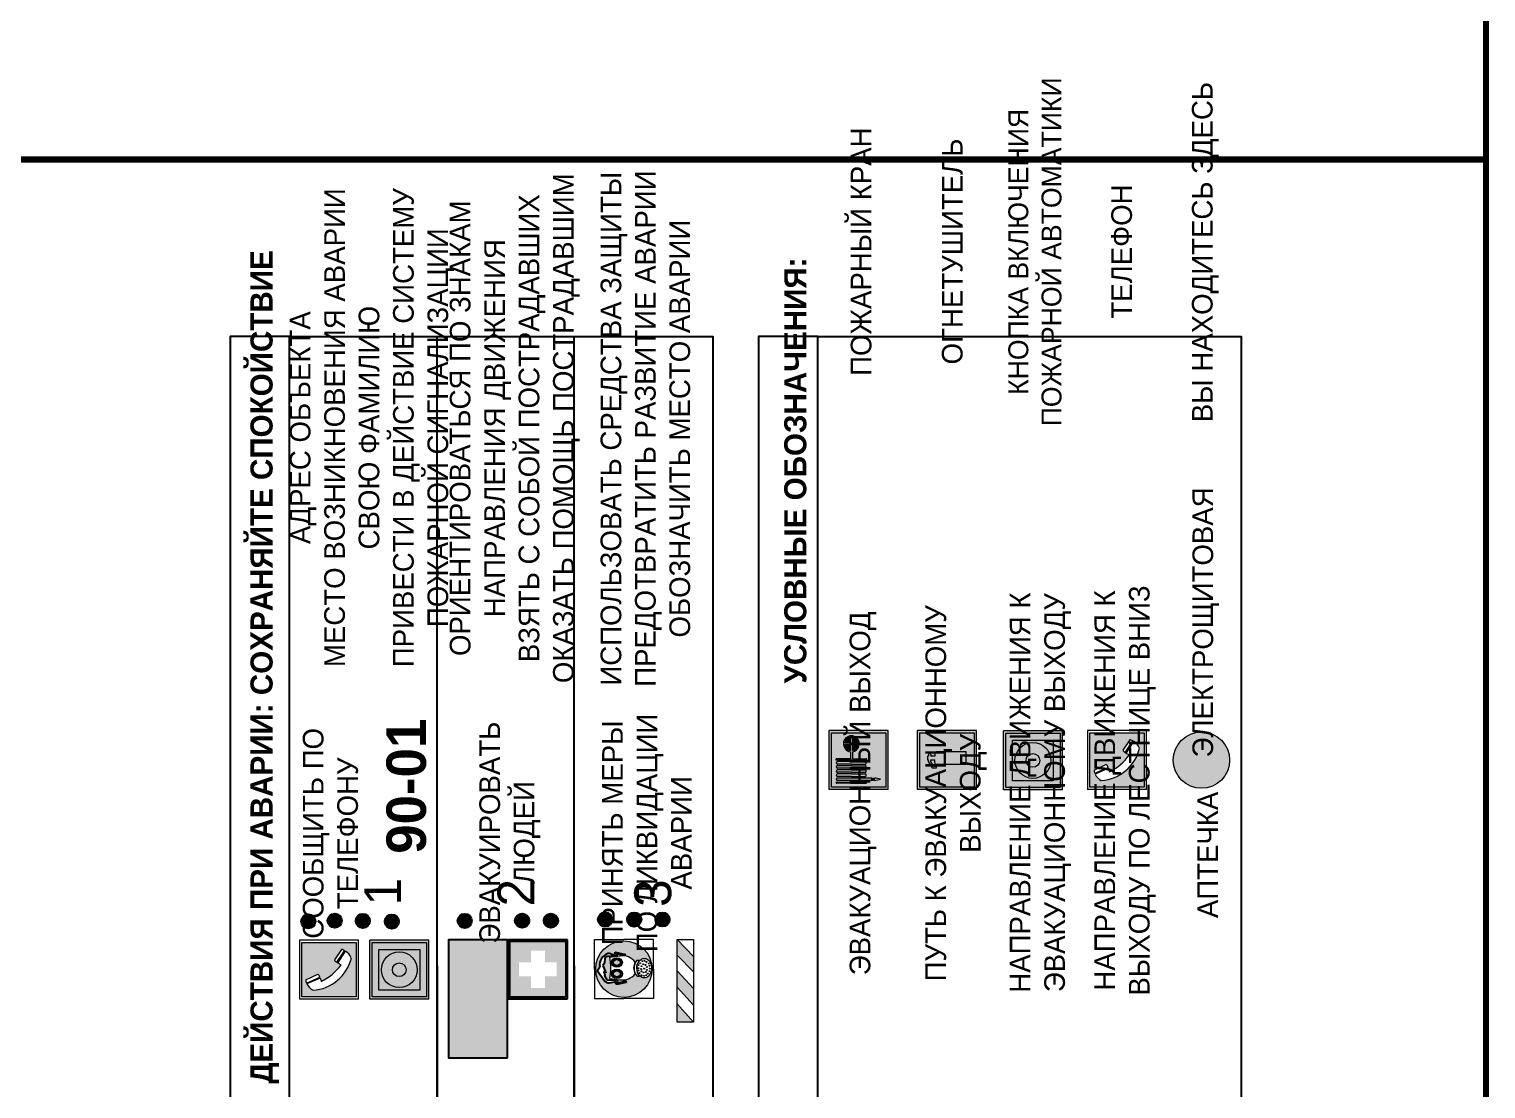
# Model space of a CAD drawing. Header units: millimetres. Extents: x 13114 to 67229, y 22859 to 38520.
# Drawn here: x 18161.1 to 18358.6, y 31558.1 to 31701.8 of the extents above; entities that cross this region are included whole.
import ezdxf

# ---------------------------------------------------------------- set-up
doc = ezdxf.new("R2010")
doc.units = ezdxf.units.MM
doc.styles.add('обычный', font='arial.ttf')

# ---------------------------------------------------------------- blocks, each defined once
blk = doc.blocks.new('A$C38D26F80')
h = blk.add_hatch(color=5)
h.dxf.hatch_style = 1
h.paths.add_polyline_path([(-8.77, -4.48, 1), (-0.19, -4.48, 1)])
h.paths.add_polyline_path([(-6.75, -3.58), (-6.75, -3.31), (-6.62, -3.22), (-6.5, -3.22), (-6.42, -3.3), (-6.39, -3.28), (-6.59, -2.23), (-6.59, -2.01), (-6.38, -1.58), (-4.76, -0.4), (-4.13, -0.79, -0.362848), (-2.1, -2.1, -0.201049), (-2.17, -2.48, 0.085434), (-2.26, -3.13), (-1.9, -3.16), (-2.25, -4.7), (-2.4, -4.59), (-2.43, -4.34), (-2.36, -4.34), (-2.14, -3.34), (-2.47, -3.42), (-2.58, -1.95), (-2.77, -1.58), (-3.58, -1.52), (-3.92, -1.26), (-5.05, -1.73), (-4.87, -1.39), (-5.41, -1.6), (-5.41, -1.46), (-6.13, -1.87), (-6.18, -3.5), (-6.56, -3.47), (-6.37, -4.59), (-6.16, -4.43), (-6.16, -4.66), (-6.36, -4.79), (-6.37, -4.8), (-6.51, -4.76)], flags=16)
h.paths.add_polyline_path([(-6.51, -4.76), (-6.36, -4.79), (-6.37, -4.8)], flags=0)
h.paths.add_polyline_path([(-5.92, -2.34, 0.089508), (-2.67, -2.35), (-2.48, -3.88, -0.268602), (-3.4, -6.18, 0.262449), (-5.2, -6.18, -0.268602), (-6.11, -3.88)], flags=16)
edge = h.paths.add_edge_path(flags=16)
edge.add_ellipse((-5.19, -3.41), major_axis=(0, 0.842), ratio=0.848992, start_angle=0, end_angle=360)
edge = h.paths.add_edge_path(flags=0)
edge.add_ellipse((-5.19, -3.39), major_axis=(0, 0.665), ratio=0.853798, start_angle=0, end_angle=360)
edge = h.paths.add_edge_path(flags=0)
edge.add_ellipse((-5.19, -3.4), major_axis=(0, 0.528), ratio=0.864094, start_angle=0, end_angle=360)
edge = h.paths.add_edge_path(flags=16)
edge.add_ellipse((-3.47, -3.4), major_axis=(0, 0.842), ratio=0.848992, start_angle=0, end_angle=360)
h.paths.add_polyline_path([(-3.13, -6.45), (-3.13, -6.84, 0.383174), (-5.57, -6.85), (-5.57, -6.49, -0.369952)], flags=16)
edge = h.paths.add_edge_path(flags=0)
edge.add_ellipse((-3.47, -3.39), major_axis=(0, 0.665), ratio=0.853798, start_angle=0, end_angle=360)
edge = h.paths.add_edge_path(flags=0)
edge.add_ellipse((-3.47, -3.4), major_axis=(0, 0.528), ratio=0.864094, start_angle=0, end_angle=360)
edge = h.paths.add_edge_path(flags=16)
edge.add_ellipse((-4.34, -7.57), major_axis=(-1.48, 0), ratio=0.744955, start_angle=0, end_angle=360)
h.paths.add_polyline_path([(-5.01, -6.85, -1), (-5.15, -6.85, -1)], flags=0)
h.paths.add_polyline_path([(-5.33, -7.14, -1), (-5.47, -7.14, -1)], flags=0)
h.paths.add_polyline_path([(-4.61, -6.71, -1), (-4.74, -6.71, -1)], flags=16)
h.paths.add_polyline_path([(-5.43, -7.51, -1), (-5.57, -7.51, -1)], flags=0)
h.paths.add_polyline_path([(-4.26, -6.67, -1), (-4.4, -6.67, -1)], flags=16)
h.paths.add_polyline_path([(-4.74, -7.14, -1), (-4.88, -7.14, -1)], flags=0)
h.paths.add_polyline_path([(-4.93, -7.43, -1), (-5.07, -7.43, -1)], flags=0)
h.paths.add_polyline_path([(-4.41, -7.07, -1), (-4.54, -7.07, -1)], flags=0)
h.paths.add_polyline_path([(-5.33, -7.87, -1), (-5.46, -7.87, -1)], flags=0)
h.paths.add_polyline_path([(-3.8, -6.71, -1), (-3.94, -6.71, -1)], flags=16)
h.paths.add_polyline_path([(-4.85, -7.78, -1), (-4.98, -7.78, -1)], flags=0)
h.paths.add_polyline_path([(-3.96, -7.14, -1), (-4.1, -7.14, -1)], flags=0)
h.paths.add_polyline_path([(-4.33, -7.53, -1), (-4.47, -7.53, -1)], flags=0)
h.paths.add_polyline_path([(-5.09, -8.12, -1), (-5.23, -8.12, -1)], flags=0)
h.paths.add_polyline_path([(-3.5, -6.94, -1), (-3.64, -6.94, -1)], flags=0)
h.paths.add_polyline_path([(-4.54, -7.97, -1), (-4.68, -7.97, -1)], flags=0)
h.paths.add_polyline_path([(-3.66, -7.39, -1), (-3.8, -7.39, -1)], flags=0)
h.paths.add_polyline_path([(-4.73, -8.35, -1), (-4.86, -8.35, -1)], flags=0)
h.paths.add_polyline_path([(-4.09, -7.96, -1), (-4.23, -7.96, -1)], flags=0)
h.paths.add_polyline_path([(-3.77, -7.74, -1), (-3.91, -7.74, -1)], flags=0)
h.paths.add_polyline_path([(-3.22, -7.27, -1), (-3.35, -7.27, -1)], flags=0)
h.paths.add_polyline_path([(-4.34, -8.4, -1), (-4.47, -8.4, -1)], flags=0)
h.paths.add_polyline_path([(-3.16, -7.61, -1), (-3.3, -7.61, -1)], flags=0)
h.paths.add_polyline_path([(-3.9, -8.35, -1), (-4.04, -8.35, -1)], flags=0)
h.paths.add_polyline_path([(-3.32, -7.91, -1), (-3.46, -7.91, -1)], flags=0)
h.paths.add_polyline_path([(-3.55, -8.23, -1), (-3.69, -8.23, -1)], flags=0)
at = {"color": 5, "lineweight": 5}
for p, q in [((-4.48, 0), (-8.96, 0)), ((-8.96, 0), (-8.96, -4.48)), ((-4.48, 0), (0, 0)), ((0, 0), (0, -4.48)), ((-6.59, -2.01), (-6.38, -1.58)), ((-6.59, -2.23), (-6.59, -2.01)), ((-6.38, -1.58), (-4.76, -0.4)), ((-6.13, -1.87), (-6.18, -3.5)), ((-5.41, -1.46), (-6.13, -1.87)), ((-4.87, -1.39), (-5.41, -1.6)), ((-5.41, -1.6), (-5.41, -1.46)), ((-3.92, -1.26), (-5.05, -1.73)), ((-5.05, -1.73), (-4.87, -1.39)), ((-4.76, -0.4), (-4.13, -0.79)), ((-3.58, -1.52), (-3.92, -1.26)), ((-2.77, -1.58), (-3.58, -1.52)), ((-2.58, -1.95), (-2.77, -1.58)), ((-2.47, -3.42), (-2.58, -1.95)), ((-6.75, -3.31), (-6.62, -3.22)), ((-6.75, -3.58), (-6.75, -3.31)), ((-6.51, -4.76), (-6.75, -3.58)), ((-6.62, -3.22), (-6.5, -3.22)), ((-6.39, -3.28), (-6.59, -2.23)), ((-6.18, -3.5), (-6.56, -3.47)), ((-6.56, -3.47), (-6.37, -4.59)), ((-6.5, -3.22), (-6.42, -3.3)), ((-6.42, -3.3), (-6.39, -3.28)), ((-5.92, -2.34), (-6.11, -3.88)), ((-2.67, -2.34), (-2.48, -3.88)), ((-2.14, -3.34), (-2.47, -3.42)), ((-2.43, -4.34), (-2.4, -4.59)), ((-2.43, -4.34), (-2.36, -4.34)), ((-2.36, -4.34), (-2.14, -3.34)), ((-1.9, -3.16), (-2.26, -3.13)), ((-2.25, -4.7), (-1.9, -3.16)), ((-8.96, -8.96), (-8.96, -4.48)), ((-6.37, -4.8), (-6.51, -4.76)), ((-6.37, -4.59), (-6.16, -4.43)), ((-6.16, -4.66), (-6.37, -4.8)), ((-6.16, -4.43), (-6.16, -4.66)), ((-5.57, -6.49), (-5.57, -6.85)), ((-3.13, -6.45), (-3.13, -6.84)), ((-2.4, -4.59), (-2.25, -4.7)), ((0, -8.96), (0, -4.48)), ((-4.48, -8.96), (-8.96, -8.96)), ((-4.48, -8.96), (0, -8.96))]:
    blk.add_line(p, q, dxfattribs=at)
at = {"color": 5}
for p, q in [((-6.59, -2.01), (-6.38, -1.58)), ((-6.59, -2.23), (-6.59, -2.01)), ((-6.38, -1.58), (-4.76, -0.4)), ((-6.13, -1.87), (-6.18, -3.5)), ((-5.41, -1.46), (-6.13, -1.87)), ((-4.87, -1.39), (-5.41, -1.6)), ((-5.41, -1.6), (-5.41, -1.46)), ((-3.92, -1.26), (-5.05, -1.73)), ((-5.05, -1.73), (-4.87, -1.39)), ((-4.76, -0.4), (-4.13, -0.79)), ((-3.58, -1.52), (-3.92, -1.26)), ((-2.77, -1.58), (-3.58, -1.52)), ((-2.58, -1.95), (-2.77, -1.58)), ((-2.47, -3.42), (-2.58, -1.95)), ((-6.75, -3.31), (-6.62, -3.22)), ((-6.75, -3.58), (-6.75, -3.31)), ((-6.51, -4.76), (-6.75, -3.58)), ((-6.62, -3.22), (-6.5, -3.22)), ((-6.39, -3.28), (-6.59, -2.23)), ((-6.18, -3.5), (-6.56, -3.47)), ((-6.56, -3.47), (-6.37, -4.59)), ((-6.5, -3.22), (-6.42, -3.3)), ((-6.42, -3.3), (-6.39, -3.28)), ((-2.14, -3.34), (-2.47, -3.42)), ((-2.4, -4.59), (-2.43, -4.34)), ((-2.43, -4.34), (-2.36, -4.34)), ((-2.36, -4.34), (-2.14, -3.34)), ((-2.26, -3.13), (-1.9, -3.16)), ((-1.9, -3.16), (-2.25, -4.7)), ((-6.37, -4.8), (-6.51, -4.76)), ((-6.36, -4.79), (-6.51, -4.76)), ((-6.37, -4.59), (-6.16, -4.43)), ((-6.16, -4.66), (-6.37, -4.8)), ((-6.16, -4.66), (-6.36, -4.79)), ((-6.16, -4.43), (-6.16, -4.66)), ((-2.25, -4.7), (-2.4, -4.59))]:
    blk.add_line(p, q, dxfattribs=at)
at = {"color": 5, "lineweight": 5}
for centre, radius in [((-4.48, -4.48), 4.29), ((-4.33, -6.67), 0.0678), ((-5.5, -7.51), 0.0678), ((-5.4, -7.14), 0.0678), ((-5.4, -7.87), 0.0678), ((-5.16, -8.12), 0.0678), ((-5.08, -6.85), 0.0678), ((-5, -7.43), 0.0678), ((-4.91, -7.78), 0.0678), ((-4.81, -7.14), 0.0678), ((-4.79, -8.35), 0.0678), ((-4.67, -6.71), 0.0678), ((-4.61, -7.97), 0.0678), ((-4.47, -7.07), 0.0678), ((-4.4, -7.53), 0.0678), ((-4.4, -8.4), 0.0678), ((-4.16, -7.96), 0.0678), ((-4.03, -7.14), 0.0678), ((-3.97, -8.35), 0.0678), ((-3.87, -6.71), 0.0678), ((-3.84, -7.74), 0.0678), ((-3.73, -7.39), 0.0678), ((-3.62, -8.23), 0.0678), ((-3.57, -6.94), 0.0678), ((-3.39, -7.91), 0.0678), ((-3.28, -7.27), 0.0678), ((-3.23, -7.61), 0.0678)]:
    blk.add_circle(centre, radius, dxfattribs=at)
at = {"color": 5}
for centre, radius, start, end in [((-3.89, -2.66), 1.88, 17.387, 97.1599), ((-2.6, -2.2), 0.511, 326.3906, 11.8614), ((-0.35, -3.07), 1.91, 162.2553, 181.7878)]:
    blk.add_arc(centre, radius, start, end, dxfattribs=at)
at = {"color": 5, "lineweight": 5}
for centre, radius, start, end in [((-2.6, -2.2), 0.513, 326.4781, 11.7739), ((-3.66, -4.24), 2.47, 171.573, 231.7124), ((-4.28, 6.66), 9.15, 259.6987, 280.1569), ((-4.93, -4.24), 2.47, 308.2876, 8.427), ((-0.47, -3.05), 1.79, 161.5846, 182.4584), ((-4.33, -7.88), 1.87, 50.358, 131.5662), ((-4.34, -8.2), 1.82, 48.4943, 132.3565), ((-4.3, -7.78), 1.83, 60.5889, 119.4111)]:
    blk.add_arc(centre, radius, start, end, dxfattribs=at)
for centre, major_axis, ratio in [((-5.19, -3.41), (0, 0.842), 0.848992), ((-5.19, -3.39), (0, 0.665), 0.853798), ((-5.19, -3.4), (0, 0.528), 0.864094), ((-3.47, -3.4), (0, 0.842), 0.848992), ((-3.47, -3.39), (0, 0.665), 0.853798), ((-3.47, -3.4), (0, 0.528), 0.864094), ((-4.34, -7.57), (-1.48, 0), 0.744955)]:
    blk.add_ellipse(centre, major_axis=major_axis, ratio=ratio, dxfattribs=at)
blk = doc.blocks.new('A$C47DD6509')
at = {"lineweight": 5}
for points in [[(-8.69, 0), (-11.19, 0), (-11.19, -2.22)], [(-4.22, 0), (-6.45, 0), (-8.91, -2.22), (-6.61, -2.22)], [(0, 0), (-2.09, 0), (-4.36, -2.22), (-2.29, -2.22)]]:
    blk.add_hatch(color=242, dxfattribs=at).paths.add_polyline_path(points)
at = {"color": 242, "lineweight": 5}
for p, q in [((-11.19, -2.22), (-8.69, 0)), ((-11.19, -2.22), (-11.19, 0)), ((-11.19, 0), (-8.69, 0)), ((-11.19, 0), (0, 0)), ((-8.91, -2.22), (-6.45, 0)), ((-6.61, -2.22), (-4.22, 0)), ((-4.36, -2.22), (-2.09, 0)), ((-2.29, -2.22), (0, 0)), ((0, 0), (0, -2.22)), ((0, -2.22), (-11.19, -2.22))]:
    blk.add_line(p, q, dxfattribs=at)
blk = doc.blocks.new('A$C32E8229D')
at = {"true_color": 0xffffff}
blk.add_hatch(color=7, dxfattribs=at).paths.add_polyline_path([(0, 0), (0, -8), (16, -8), (16, 0)])
h = blk.add_hatch(color=126)
h.paths.add_polyline_path([(0.2, -0.2), (15.8, -0.2), (15.8, -7.8), (0.2, -7.8)])
h.paths.add_polyline_path([(13.49, -2.05), (12.08, -2.05), (11.37, -2.63, 0.162397), (11.29, -2.84), (11.29, -3.63), (10.35, -3.63), (10.35, -4.05), (11.68, -4.05), (11.68, -3.48), (12.26, -4.28), (11.29, -5.1), (11.29, -6.78), (11.85, -6.78), (11.85, -5.44), (12.8, -4.64), (12.8, -5.94), (14.46, -5.94), (14.46, -5.39), (13.45, -5.39), (13.45, -3.97), (12.46, -2.59), (13.15, -2.59), (13.69, -3.34), (14.18, -3)], flags=16)
h.paths.add_polyline_path([(10.74, -1.82, 1), (11.8, -1.82, 1)], flags=16)
h.paths.add_polyline_path([(9.39, -3.59), (5.99, -3.59), (6.56, -3.03), (5.91, -3.03), (5.1, -3.83), (5.91, -4.64), (6.56, -4.64), (5.99, -4.09), (9.39, -4.09)], flags=16)
h.paths.add_polyline_path([(4.29, -1.08), (1.72, -1.08), (1.72, -6.6), (4.29, -6.6)], flags=16)
at = {"color": 126}
blk.add_lwpolyline([(16, -8), (0, -8), (0, 0), (16, 0)], close=True, dxfattribs=at)
blk = doc.blocks.new('A$C18900ED3')
h = blk.add_hatch(color=126)
h.paths.add_polyline_path([(-0.18, -0.18), (-7.02, -0.18), (-7.02, -7.02), (-0.18, -7.02)])
h.paths.add_polyline_path([(-5.89, -4.46), (-5.89, -2.77), (-4.46, -2.77), (-4.46, -1.31), (-2.77, -1.31), (-2.77, -2.77), (-1.33, -2.77), (-1.33, -4.46), (-2.77, -4.46), (-2.77, -5.89), (-4.46, -5.89), (-4.46, -4.46)], flags=16)
at = {"color": 126}
for p, q in [((-7.2, 0), (-7.2, -7.2)), ((0, 0), (-7.2, 0)), ((0, -7.2), (0, 0)), ((-7.02, -7.02), (-7.02, -0.18)), ((-7.02, -0.18), (-0.18, -0.18)), ((-0.18, -0.18), (-0.18, -7.02)), ((-0.18, -7.02), (-7.02, -7.02)), ((-7.2, -7.2), (0, -7.2))]:
    blk.add_line(p, q, dxfattribs=at)
blk = doc.blocks.new('A$C456E1F9C')
at = {"lineweight": 5}
h = blk.add_hatch(color=242, dxfattribs=at)
h.paths.add_polyline_path([(0.51, -1.47), (0.51, -13.26), (12.29, -13.26), (12.29, -1.47)])
h.paths.add_polyline_path([(5.42, -4.95, -0.254479), (4.78, -5.4), (3.52, -2.53, -0.209735), (4.23, -2.4)], flags=16)
h.paths.add_polyline_path([(8.53, -8.6), (10.87, -10.17), (10.54, -10.76), (8.03, -9.13, -0.192251)], flags=16)
h.paths.add_polyline_path([(4.61, -5.49, 0.005518), (3.87, -5.72, 0.128647), (7.49, -10.01, 0.00809), (7.83, -9.33), (10.47, -10.97, -0.16736), (8.99, -12.25, -0.327862), (1.95, -3.95, -0.166952), (3.36, -2.62)], flags=16)
at = {"color": 242, "lineweight": 5}
for p, q in [((0, -13.77), (0, -0.97)), ((12.8, -0.97), (0, -0.97)), ((4.61, -5.49), (3.36, -2.62)), ((3.52, -2.53), (4.78, -5.4)), ((4.23, -2.4), (5.42, -4.95)), ((12.8, -13.77), (12.8, -0.97)), ((7.83, -9.33), (10.47, -10.97)), ((8.03, -9.13), (10.54, -10.76)), ((10.81, -10.12), (8.53, -8.6)), ((10.54, -10.76), (10.8, -10.3)), ((10.8, -10.3), (10.81, -10.12)), ((0, -13.77), (12.8, -13.77))]:
    blk.add_line(p, q, dxfattribs=at)
blk.add_lwpolyline([(0.51, -1.47), (12.29, -1.47), (12.29, -13.26), (0.51, -13.26)], close=True, dxfattribs=at)
for centre, radius, start, end in [((4.59, -5.34), 2.99, 114.2845, 152.1974), ((4.02, -3.27), 0.891, 76.3284, 123.7092), ((11.12, -3.31), 9.19, 183.9915, 256.6009), ((14.98, -39.1), 35.17, 107.1487, 108.4135), ((13.86, -0.94), 11.08, 205.5536, 234.8762), ((4.68, -4.59), 0.824, 276.9621, 334.0723), ((-13.31, 0.8), 23.44, 332.5487, 334.4027), ((8.94, -9.5), 0.989, 114.4092, 157.9388), ((7.87, -9.46), 3, 291.9291, 329.9329)]:
    blk.add_arc(centre, radius, start, end, dxfattribs=at)
blk = doc.blocks.new('A$C54414219')
at = {"true_color": 0xffffff}
h = blk.add_hatch(color=7, dxfattribs=at)
h.paths.add_polyline_path([(2.39, -9.45), (2.39, -18.3), (11.23, -18.3), (11.23, -9.45)], flags=0)
h.paths.add_polyline_path([(10.71, -13.87, -1), (2.92, -13.87, -1)], flags=0)
h.paths.add_polyline_path([(8.3, -13.87, -1), (5.33, -13.87, -1)], flags=0)
h.paths.add_polyline_path([(0.41, -7.47), (0.41, -20.27), (13.21, -20.27), (13.21, -7.47)])
h.paths.add_polyline_path([(0.92, -19.77), (12.71, -19.77), (12.71, -7.98), (0.92, -7.98)], flags=16)
h.paths.add_polyline_path([(11.23, -9.45), (11.23, -18.3), (2.39, -18.3), (2.39, -9.45)], flags=0)
at = {"lineweight": 5}
h = blk.add_hatch(color=242, dxfattribs=at)
h.paths.add_polyline_path([(12.71, -7.98), (0.92, -7.98), (0.92, -19.77), (12.71, -19.77)])
h.paths.add_polyline_path([(11.23, -18.3), (2.39, -18.3), (2.39, -9.45), (11.23, -9.45)], flags=16)
h.paths.add_polyline_path([(10.71, -13.87, -1), (2.92, -13.87, -1)], flags=0)
h.paths.add_polyline_path([(8.3, -13.87, -1), (5.33, -13.87, -1)], flags=0)
at = {"true_color": 0xffffff}
h = blk.add_hatch(color=7, dxfattribs=at)
h.paths.add_polyline_path([(2.39, -9.45), (2.39, -18.3), (11.23, -18.3), (11.23, -9.45)])
h.paths.add_polyline_path([(10.71, -13.87, -1), (2.92, -13.87, -1)], flags=16)
h.paths.add_polyline_path([(8.3, -13.87, -1), (5.33, -13.87, -1)], flags=0)
at = {"lineweight": 5}
h = blk.add_hatch(color=242, dxfattribs=at)
h.paths.add_polyline_path([(2.92, -13.87, 1), (10.71, -13.87, 1)])
h.paths.add_polyline_path([(8.3, -13.87, -1), (5.33, -13.87, -1)], flags=16)
at = {"color": 242, "lineweight": 5}
for p, q in [((0.41, -20.27), (0.41, -7.47)), ((0.41, -7.47), (13.21, -7.47)), ((0.41, -7.47), (13.21, -7.47)), ((13.21, -20.27), (13.21, -7.47)), ((0.41, -20.27), (13.21, -20.27))]:
    blk.add_line(p, q, dxfattribs=at)
for points in [[(0.92, -7.98), (12.71, -7.98), (12.71, -19.77), (0.92, -19.77)], [(2.39, -9.45), (11.23, -9.45), (11.23, -18.3), (2.39, -18.3)]]:
    blk.add_lwpolyline(points, close=True, dxfattribs=at)
for radius in [3.89, 1.49]:
    blk.add_circle((6.81, -13.87), radius, dxfattribs=at)
blk = doc.blocks.new('A$C37112FD5')
at = {"true_color": 0xf5f5ff}
h = blk.add_hatch(color=7, dxfattribs=at)
h.dxf.hatch_style = 1
h.paths.add_polyline_path([(12.8, -7.4), (0, -7.4), (0, -20.2), (12.8, -20.2)])
h.paths.add_polyline_path([(12.29, -7.91), (12.29, -19.69), (0.51, -19.69), (0.51, -7.91)], flags=16)
h.paths.add_polyline_path([(4.98, -9.04, -0.42597), (5.17, -9.22), (5.17, -12.25), (5.17, -15.29, -0.432244), (4.98, -15.47), (4.83, -15.47, -0.42597), (4.64, -15.29), (4.64, -12.25), (4.64, -9.22, -0.432244), (4.83, -9.04)], flags=0)
h.paths.add_polyline_path([(4.28, -9.22), (4.28, -12.25), (4.28, -15.29, -0.432244), (4.09, -15.47), (3.94, -15.47, -0.42597), (3.75, -15.29), (3.75, -12.25), (3.75, -9.22, -0.432244), (3.94, -9.04), (4.09, -9.04, -0.42597)], flags=0)
h.paths.add_polyline_path([(5.72, -9.04), (5.87, -9.04, -0.42597), (6.06, -9.22), (6.06, -12.25), (6.06, -15.29, -0.432244), (5.87, -15.47), (5.72, -15.47, -0.42597), (5.53, -15.29), (5.53, -12.25), (5.53, -9.22, -0.432244)], flags=0)
h.paths.add_polyline_path([(6.42, -8.9), (6.5, -8.9, -0.42597), (6.69, -9.08), (6.69, -12.03), (8.21, -12.03, -15.824349), (8.21, -12.47), (6.69, -12.47), (6.69, -15.42, -0.432244), (6.5, -15.6), (6.42, -15.6)], flags=0)
h.paths.add_polyline_path([(3.39, -9.22), (3.39, -12.25), (3.39, -15.29, -0.432244), (3.2, -15.47), (3.05, -15.47, -0.42597), (2.85, -15.29), (2.85, -12.25), (2.85, -9.22, -0.432244), (3.05, -9.04), (3.2, -9.04, -0.42597)], flags=0)
h.paths.add_polyline_path([(2.5, -9.22), (2.5, -16.71), (1.96, -16.71), (1.96, -9.22, -0.432244), (2.15, -9.04), (2.31, -9.04, -0.42597)], flags=0)
h.paths.add_polyline_path([(1.61, -8.9), (1.61, -15.6), (1.57, -15.6, -0.42597), (1.37, -15.42), (1.37, -12.03), (1.37, -9.09, -0.432244), (1.57, -8.9)], flags=0)
h.paths.add_polyline_path([(9.76, -10.81), (9.76, -12.03), (8.49, -12.03, -0.336371)], flags=0)
h.paths.add_polyline_path([(8.49, -12.47), (9.76, -12.47), (9.76, -13.7, -0.336371)], flags=0)
h.paths.add_polyline_path([(10.11, -10.81, -0.336371), (11.38, -12.03), (10.11, -12.03)], flags=0)
h.paths.add_polyline_path([(10.11, -12.47), (11.38, -12.47, -0.336371), (10.11, -13.7)], flags=0)
h.paths.add_polyline_path([(2.5, -16.84), (2.5, -17.05), (1.97, -17.05), (1.97, -16.84)], flags=0)
h.paths.add_polyline_path([(2.5, -17.24, -0.033778), (2.24, -18.6, -0.033778), (1.97, -17.24)], flags=0)
h = blk.add_hatch(color=242)
h.dxf.hatch_style = 1
h.paths.add_polyline_path([(12.29, -7.91), (0.51, -7.91), (0.51, -19.69), (12.29, -19.69)])
h.paths.add_polyline_path([(6.42, -15.6), (6.42, -8.9), (6.5, -8.9, -0.42597), (6.69, -9.08), (6.69, -12.03), (8.21, -12.03, -15.824349), (8.21, -12.47), (6.69, -12.47), (6.69, -15.42, -0.432244), (6.5, -15.6)], flags=16)
h.paths.add_polyline_path([(5.87, -15.47), (5.72, -15.47, -0.42597), (5.53, -15.29), (5.53, -12.25), (5.53, -9.22, -0.432244), (5.72, -9.04), (5.87, -9.04, -0.42597), (6.06, -9.22), (6.06, -12.25), (6.06, -15.29, -0.432244)], flags=16)
h.paths.add_polyline_path([(4.98, -15.47), (4.83, -15.47, -0.42597), (4.64, -15.29), (4.64, -12.25), (4.64, -9.22, -0.432244), (4.83, -9.04), (4.98, -9.04, -0.42597), (5.17, -9.22), (5.17, -12.25), (5.17, -15.29, -0.432244)], flags=16)
h.paths.add_polyline_path([(4.09, -15.47), (3.94, -15.47, -0.42597), (3.75, -15.29), (3.75, -12.25), (3.75, -9.22, -0.432244), (3.94, -9.04), (4.09, -9.04, -0.42597), (4.28, -9.22), (4.28, -12.25), (4.28, -15.29, -0.432244)], flags=16)
h.paths.add_polyline_path([(3.2, -15.47), (3.05, -15.47, -0.42597), (2.85, -15.29), (2.85, -12.25), (2.85, -9.22, -0.432244), (3.05, -9.04), (3.2, -9.04, -0.42597), (3.39, -9.22), (3.39, -12.25), (3.39, -15.29, -0.432244)], flags=16)
h.paths.add_polyline_path([(2.5, -17.05), (1.97, -17.05), (1.97, -16.84), (2.5, -16.84)], flags=16)
h.paths.add_polyline_path([(2.5, -17.24, -0.033778), (2.24, -18.6, -0.033778), (1.97, -17.24)], flags=16)
h.paths.add_polyline_path([(2.5, -16.71), (1.96, -16.71), (1.96, -9.22, -0.432244), (2.15, -9.04), (2.31, -9.04, -0.42597), (2.5, -9.22)], flags=16)
h.paths.add_polyline_path([(1.61, -15.6), (1.57, -15.6, -0.42597), (1.37, -15.42), (1.37, -12.03), (1.37, -9.09, -0.432244), (1.57, -8.9), (1.61, -8.9)], flags=16)
h.paths.add_polyline_path([(8.49, -12.47), (9.76, -12.47), (9.76, -13.7, -0.336371)], flags=0)
h.paths.add_polyline_path([(10.11, -13.7), (10.11, -12.47), (11.38, -12.47, -0.336371)], flags=0)
h.paths.add_polyline_path([(8.49, -12.03, -0.336371), (9.76, -10.81), (9.76, -12.03)], flags=0)
h.paths.add_polyline_path([(10.11, -12.03), (10.11, -10.81, -0.336371), (11.38, -12.03)], flags=0)
h = blk.add_hatch(color=7, dxfattribs=at)
h.dxf.hatch_style = 1
h.paths.add_polyline_path([(1.61, -8.9), (1.57, -8.9, 0.432244), (1.37, -9.09), (1.37, -12.03), (1.37, -15.42, 0.42597), (1.57, -15.6), (1.61, -15.6)])
h.paths.add_polyline_path([(2.5, -9.22, 0.42597), (2.31, -9.04), (2.15, -9.04, 0.432244), (1.96, -9.22), (1.96, -16.71), (2.5, -16.71)])
h.paths.add_polyline_path([(2.5, -16.84), (1.97, -16.84), (1.97, -17.05), (2.5, -17.05)])
h.paths.add_polyline_path([(2.5, -17.24), (1.97, -17.24, 0.033778), (2.24, -18.6, 0.033778)])
h.paths.add_polyline_path([(3.39, -12.25), (3.39, -9.22, 0.42597), (3.2, -9.04), (3.05, -9.04, 0.432244), (2.85, -9.22), (2.85, -12.25), (2.85, -15.29, 0.42597), (3.05, -15.47), (3.2, -15.47, 0.432244), (3.39, -15.29)])
h.paths.add_polyline_path([(4.28, -12.25), (4.28, -9.22, 0.42597), (4.09, -9.04), (3.94, -9.04, 0.432244), (3.75, -9.22), (3.75, -12.25), (3.75, -15.29, 0.42597), (3.94, -15.47), (4.09, -15.47, 0.432244), (4.28, -15.29)])
h.paths.add_polyline_path([(5.17, -12.25), (5.17, -9.22, 0.42597), (4.98, -9.04), (4.83, -9.04, 0.432244), (4.64, -9.22), (4.64, -12.25), (4.64, -15.29, 0.42597), (4.83, -15.47), (4.98, -15.47, 0.432244), (5.17, -15.29)])
h.paths.add_polyline_path([(6.06, -12.25), (6.06, -9.22, 0.42597), (5.87, -9.04), (5.72, -9.04, 0.432244), (5.53, -9.22), (5.53, -12.25), (5.53, -15.29, 0.42597), (5.72, -15.47), (5.87, -15.47, 0.432244), (6.06, -15.29)])
h.paths.add_polyline_path([(6.69, -12.47), (8.21, -12.47, 15.824349), (8.21, -12.03), (6.69, -12.03), (6.69, -9.08, 0.42597), (6.5, -8.9), (6.42, -8.9), (6.42, -15.6), (6.5, -15.6, 0.432244), (6.69, -15.42)])
h.paths.add_polyline_path([(8.49, -12.47), (9.76, -12.47), (9.76, -13.7, -0.336371)], flags=16)
h.paths.add_polyline_path([(8.49, -12.03, -0.336371), (9.76, -10.81), (9.76, -12.03)], flags=16)
h.paths.add_polyline_path([(10.11, -12.47), (11.38, -12.47, -0.336371), (10.11, -13.7)], flags=16)
h.paths.add_polyline_path([(10.11, -12.03), (10.11, -10.81, -0.336371), (11.38, -12.03)], flags=16)
h = blk.add_hatch(color=242)
h.dxf.hatch_style = 1
h.paths.add_polyline_path([(9.76, -10.81, 0.336371), (8.49, -12.03), (9.76, -12.03)])
h.paths.add_polyline_path([(10.11, -10.81), (10.11, -12.03), (11.38, -12.03, 0.336371)])
h.paths.add_polyline_path([(11.38, -12.47), (10.11, -12.47), (10.11, -13.7, 0.336371)])
h.paths.add_polyline_path([(9.76, -12.47), (8.49, -12.47, 0.336371), (9.76, -13.7)])
at = {"color": 242, "lineweight": 5}
for p, q in [((0, -20.2), (0, -7.4)), ((0, -7.4), (12.8, -7.4)), ((1.37, -12.03), (1.37, -9.08)), ((1.57, -8.9), (1.61, -8.9)), ((1.61, -8.9), (1.61, -15.6)), ((1.96, -16.71), (1.96, -9.22)), ((2.15, -9.04), (2.31, -9.04)), ((2.5, -16.71), (2.5, -9.22)), ((2.85, -12.25), (2.85, -9.22)), ((3.05, -9.04), (3.2, -9.04)), ((3.39, -12.25), (3.39, -9.22)), ((3.75, -12.25), (3.75, -9.22)), ((3.94, -9.04), (4.09, -9.04)), ((4.28, -12.25), (4.28, -9.22)), ((4.64, -12.25), (4.64, -9.22)), ((4.83, -9.04), (4.98, -9.04)), ((5.17, -12.25), (5.17, -9.22)), ((5.53, -12.25), (5.53, -9.22)), ((5.72, -9.04), (5.87, -9.04)), ((6.06, -12.25), (6.06, -9.22)), ((6.42, -8.9), (6.42, -15.6)), ((6.5, -8.9), (6.42, -8.9)), ((6.69, -12.03), (6.69, -9.08)), ((12.8, -20.2), (12.8, -7.4)), ((1.37, -12.03), (1.37, -15.42)), ((2.85, -12.25), (2.85, -15.29)), ((3.39, -12.25), (3.39, -15.29)), ((3.75, -12.25), (3.75, -15.29)), ((4.28, -12.25), (4.28, -15.29)), ((4.64, -12.25), (4.64, -15.29)), ((5.17, -12.25), (5.17, -15.29)), ((5.53, -12.25), (5.53, -15.29)), ((6.06, -12.25), (6.06, -15.29)), ((8.21, -12.03), (6.69, -12.03)), ((8.21, -12.47), (6.69, -12.47)), ((6.69, -12.47), (6.69, -15.42)), ((9.76, -12.03), (8.49, -12.03)), ((9.76, -12.47), (8.49, -12.47)), ((9.76, -10.81), (9.76, -12.03)), ((9.76, -12.47), (9.76, -13.7)), ((10.11, -10.81), (10.11, -12.03)), ((11.38, -12.03), (10.11, -12.03)), ((11.38, -12.47), (10.11, -12.47)), ((10.11, -12.47), (10.11, -13.7)), ((1.57, -15.6), (1.61, -15.6)), ((3.05, -15.47), (3.2, -15.47)), ((3.94, -15.47), (4.09, -15.47)), ((4.83, -15.47), (4.98, -15.47)), ((5.72, -15.47), (5.87, -15.47)), ((6.42, -15.6), (6.5, -15.6)), ((1.96, -16.71), (2.5, -16.71)), ((1.97, -16.84), (2.5, -16.84)), ((1.97, -17.05), (1.97, -16.84)), ((2.5, -17.05), (1.97, -17.05)), ((1.97, -17.24), (2.5, -17.24)), ((2.5, -16.84), (2.5, -17.05)), ((0, -20.2), (12.8, -20.2))]:
    blk.add_line(p, q, dxfattribs=at)
blk.add_lwpolyline([(0.51, -7.91), (12.29, -7.91), (12.29, -19.69), (0.51, -19.69)], close=True, dxfattribs=at)
for centre, radius, start, end in [((1.56, -9.09), 0.182, 87.1027, 180.6071), ((2.15, -9.22), 0.182, 87.1027, 180.6071), ((2.32, -9.22), 0.182, 359.3929, 92.8973), ((3.04, -9.22), 0.182, 87.1027, 180.6071), ((3.21, -9.22), 0.182, 359.3929, 92.8973), ((3.93, -9.22), 0.182, 87.1027, 180.6071), ((4.1, -9.22), 0.182, 359.3929, 92.8973), ((4.82, -9.22), 0.182, 87.1027, 180.6071), ((4.99, -9.22), 0.182, 359.3929, 92.8973), ((5.71, -9.22), 0.182, 87.1027, 180.6071), ((5.88, -9.22), 0.182, 359.3929, 92.8973), ((6.51, -9.09), 0.182, 359.3929, 92.8973), ((9.93, -12.25), 1.74, 187.2319, 172.7681), ((9.93, -12.25), 1.46, 96.9927, 171.3585), ((9.93, -12.25), 1.46, 188.6415, 263.0073), ((9.93, -12.25), 1.46, 8.6415, 83.0073), ((9.93, -12.25), 1.46, 276.9927, 351.3585), ((1.56, -15.42), 0.182, 179.3929, 272.8973), ((3.04, -15.29), 0.182, 179.3929, 272.8973), ((3.21, -15.29), 0.182, 267.1027, 0.6071), ((3.93, -15.29), 0.182, 179.3929, 272.8973), ((4.1, -15.29), 0.182, 267.1027, 0.6071), ((4.82, -15.29), 0.182, 179.3929, 272.8973), ((4.99, -15.29), 0.182, 267.1027, 0.6071), ((5.71, -15.29), 0.182, 179.3929, 272.8973), ((5.88, -15.29), 0.182, 267.1027, 0.6071), ((6.51, -15.42), 0.182, 267.1027, 0.6071), ((12.17, -15.98), 10.27, 187.041, 194.7793), ((-7.7, -15.98), 10.27, 345.2207, 352.959)]:
    blk.add_arc(centre, radius, start, end, dxfattribs=at)
blk = doc.blocks.new('A$C7B8C2D5B')
at = {"lineweight": 0}
h = blk.add_hatch(color=5, dxfattribs=at)
h.dxf.hatch_style = 1
h.paths.add_polyline_path([(1.397, -3.024, 1), (-2.112, -3.024, 1)])
at = {"color": 5, "lineweight": 0}
blk.add_circle((-0.358, -3.024), 1.755, dxfattribs=at)
blk = doc.blocks.new('A$C3AD82952')
at = {"true_color": 0xf5f5ff}
h = blk.add_hatch(color=7, dxfattribs=at)
h.dxf.hatch_style = 1
h.paths.add_polyline_path([(8.21, 8.73, 0.414214), (7.89, 9.05), (7.22, 9.05), (7.22, 9.92), (7.59, 9.92, 1), (7.57, 10.36), (7.22, 10.36), (7.22, 10.6), (6.43, 10.6), (6.43, 10.36), (6.01, 10.36), (4.74, 9.59), (4.74, 8.69), (4.98, 8.73), (4.98, 9.26), (6.12, 9.91), (6.43, 9.91), (6.43, 9.05), (5.76, 9.05, 0.414214), (5.44, 8.73), (5.44, 2.2), (8.21, 2.2)], flags=0)
h.paths.add_polyline_path([(12.8, 12.8), (0, 12.8), (0, 0), (12.8, 0)])
h.paths.add_polyline_path([(0.51, 12.29), (12.29, 12.29), (12.29, 0.51), (0.51, 0.51)], flags=16)
h.paths.add_polyline_path([(4.74, 9.59), (6.01, 10.36), (6.43, 10.36), (6.43, 10.6), (7.22, 10.6), (7.22, 10.36), (7.59, 10.36, -0.94586), (7.59, 9.92), (7.22, 9.92), (7.22, 9.05), (7.89, 9.05, -0.414214), (8.21, 8.73), (8.21, 2.2), (5.44, 2.2), (5.44, 8.73, -0.414214), (5.76, 9.05), (6.43, 9.05), (6.43, 9.91), (6.12, 9.91), (4.98, 9.26), (4.98, 8.73), (4.74, 8.69)], flags=0)
h = blk.add_hatch(color=242)
h.dxf.hatch_style = 1
h.paths.add_polyline_path([(12.29, 12.29), (0.51, 12.29), (0.51, 0.51), (12.29, 0.51)])
h.paths.add_polyline_path([(4.74, 8.69), (4.74, 9.59), (6.01, 10.36), (6.43, 10.36), (6.43, 10.6), (7.22, 10.6), (7.22, 10.36), (7.59, 10.36, -0.94586), (7.59, 9.92), (7.22, 9.92), (7.22, 9.05), (7.89, 9.05, -0.414214), (8.21, 8.73), (8.21, 2.2), (5.44, 2.2), (5.44, 8.73, -0.414214), (5.76, 9.05), (6.43, 9.05), (6.43, 9.91), (6.12, 9.91), (4.98, 9.26), (4.98, 8.73)], flags=16)
h = blk.add_hatch(color=7, dxfattribs=at)
h.dxf.hatch_style = 1
h.paths.add_polyline_path([(8.21, 8.73, 0.414214), (7.89, 9.05), (7.22, 9.05), (7.22, 9.92), (7.59, 9.92, 1), (7.57, 10.36), (7.22, 10.36), (7.22, 10.6), (6.43, 10.6), (6.43, 10.36), (6.01, 10.36), (4.74, 9.59), (4.74, 8.69), (4.98, 8.73), (4.98, 9.26), (6.12, 9.91), (6.43, 9.91), (6.43, 9.05), (5.76, 9.05, 0.414214), (5.44, 8.73), (5.44, 2.2), (8.21, 2.2)])
at = {"color": 242, "lineweight": 5}
for p, q in [((0, 0), (0, 12.8)), ((0, 12.8), (12.8, 12.8)), ((12.8, 0), (12.8, 12.8)), ((6.01, 10.36), (4.74, 9.59)), ((4.74, 9.59), (4.74, 8.69)), ((4.98, 9.26), (6.12, 9.91)), ((6.01, 10.36), (6.43, 10.36)), ((6.12, 9.91), (6.43, 9.91)), ((7.22, 10.6), (6.43, 10.6)), ((6.43, 10.6), (6.43, 10.36)), ((6.43, 9.91), (6.43, 9.05)), ((7.22, 10.36), (7.22, 10.6)), ((7.59, 10.36), (7.22, 10.36)), ((7.22, 9.05), (7.22, 9.92)), ((7.59, 9.92), (7.22, 9.92)), ((4.74, 8.69), (4.98, 8.73)), ((4.98, 8.73), (4.98, 9.26)), ((5.44, 2.2), (5.44, 8.73)), ((5.76, 9.05), (6.43, 9.05)), ((7.89, 9.05), (7.22, 9.05)), ((8.21, 2.2), (8.21, 8.73)), ((0, 0), (12.8, 0)), ((5.44, 2.2), (8.21, 2.2))]:
    blk.add_line(p, q, dxfattribs=at)
blk.add_lwpolyline([(0.51, 12.29), (12.29, 12.29), (12.29, 0.51), (0.51, 0.51)], close=True, dxfattribs=at)
for centre, radius, start, end in [((7.58, 10.14), 0.223, 273.1875, 86.8125), ((5.76, 8.73), 0.32, 90, 180), ((7.89, 8.73), 0.32, 0, 90)]:
    blk.add_arc(centre, radius, start, end, dxfattribs=at)

msp = doc.modelspace()

# ---------------------------------------------------------------- hatches: boundary and pattern name
at = {"lineweight": 0}
h = msp.add_hatch(color=256, dxfattribs=at)
h.dxf.hatch_style = 1
h.paths.add_polyline_path([(18199.93, 31580.82, 1), (18198, 31580.82, 1)])
h = msp.add_hatch(color=256, dxfattribs=at)
h.dxf.hatch_style = 1
h.paths.add_polyline_path([(18203.52, 31580.92, 1), (18201.59, 31580.92, 1)])
h = msp.add_hatch(color=256, dxfattribs=at)
h.dxf.hatch_style = 1
h.paths.add_polyline_path([(18207.33, 31580.89, 1), (18205.4, 31580.89, 1)])
h = msp.add_hatch(color=256, dxfattribs=at)
h.dxf.hatch_style = 1
h.paths.add_polyline_path([(18211.26, 31580.8, 1), (18209.33, 31580.8, 1)])
h = msp.add_hatch(color=256, dxfattribs=at)
h.dxf.hatch_style = 1
h.paths.add_polyline_path([(18221.14, 31580.89, 1), (18219.21, 31580.89, 1)])
h = msp.add_hatch(color=256, dxfattribs=at)
h.dxf.hatch_style = 1
h.paths.add_polyline_path([(18228.92, 31580.93, 1), (18226.99, 31580.93, 1)])
h = msp.add_hatch(color=256, dxfattribs=at)
h.dxf.hatch_style = 1
h.paths.add_polyline_path([(18232.83, 31580.92, 1), (18230.89, 31580.92, 1)])
h = msp.add_hatch(color=256, dxfattribs=at)
h.dxf.hatch_style = 1
h.paths.add_polyline_path([(18240.18, 31581.08, 1), (18238.25, 31581.08, 1)])
h = msp.add_hatch(color=256, dxfattribs=at)
h.dxf.hatch_style = 1
h.paths.add_polyline_path([(18244.12, 31581.07, 1), (18242.19, 31581.07, 1)])
h = msp.add_hatch(color=256, dxfattribs=at)
h.dxf.hatch_style = 1
h.paths.add_polyline_path([(18247.96, 31581.08, 1), (18246.03, 31581.08, 1)])

# ---------------------------------------------------------------- linework, layer by layer
at = {"color": 1, "lineweight": 100}
for points in [[(17758.64, 32079.13), (18358.64, 32079.13), (18358.64, 31684.13), (17758.64, 31684.13)], [(17758.64, 31684.13), (18358.64, 31684.13), (18358.64, 31289.13), (17758.64, 31289.13)]]:
    msp.add_lwpolyline(points, close=True, dxfattribs=at)
for points in [[(18196.43, 31516.38), (18196.43, 31660.14), (18188.38, 31660.14), (18188.38, 31516.38)], [(18196.43, 31516.38), (18196.43, 31660.14), (18253.83, 31660.14), (18253.83, 31516.38)], [(18268.08, 31516.38), (18268.08, 31660.14), (18260.03, 31660.14), (18260.03, 31516.38)], [(18268.08, 31516.38), (18268.08, 31660.14), (18325.48, 31660.14), (18325.48, 31516.38)]]:
    msp.add_lwpolyline(points, close=True)
for points in [[(18216.43, 31574.79), (18216.43, 31516.38), (18216.43, 31660.14)], [(18235, 31574.79), (18235, 31516.38), (18235, 31660.14)]]:
    msp.add_lwpolyline(points)
for centre in [(18198.97, 31580.82), (18202.55, 31580.92), (18206.36, 31580.89), (18210.29, 31580.8), (18220.18, 31580.89), (18227.96, 31580.93), (18231.86, 31580.92), (18239.21, 31581.08), (18243.16, 31581.07), (18246.99, 31581.08)]:
    msp.add_circle(centre, 0.966)

# ---------------------------------------------------------------- block references
at = {"rotation": 90}
for name, p, xscale, yscale, zscale in [('A$C37112FD5', (18264.95, 31598.7), 0.6249984004534781, 0.6249984004534781, 0.6249984004534781), ('A$C3AD82952', (18289.56, 31598.7), 0.625, 0.625, 0.625), ('A$C54414219', (18288.55, 31598.39), 0.625, 0.625, 0.625), ('A$C456E1F9C', (18304.03, 31598.7), 0.625, 0.625, 0.625), ('A$C7B8C2D5B', (18313.49, 31603.47), 2.177419353276491, 2.177419353276491, 2.177419353276491), ('A$C456E1F9C', (18197.15, 31570.26), 0.625, 0.625, 0.625), ('A$C54414219', (18202.64, 31570.01), 0.625, 0.625, 0.625), ('A$C18900ED3', (18226.1, 31578.33), 1.111111111007631, 1.111111111007631, 1.111111111007631), ('A$C38D26F80', (18237.77, 31578.35), 0.8928571427240968, 0.8928571427240968, 0.8928571427240968)]:
    msp.add_blockref(name, p, dxfattribs=dict(at, xscale=xscale, yscale=yscale, zscale=zscale))
at = {"xscale": -1, "rotation": 90}
msp.add_blockref('A$C32E8229D', (18217.96, 31578.33), dxfattribs=at)
at = {"color": 242, "true_color": 0xc1121c, "rotation": 90}
msp.add_blockref('A$C47DD6509', (18248.99, 31578.35), dxfattribs=at)

# ---------------------------------------------------------------- texts
at = {"lineweight": 0, "attachment_point": 5, "rotation": 90, "style": 'обычный'}
for s, insert, char_height, width in [('\\pi-8.1,l8.1,t8.1;{\\fProxima Nova Rg|b0|i0|c204|p2;КНОПКА ВКЛЮЧЕНИЯ\\PПОЖАРНОЙ АВТОМАТИКИ}', (18297.51, 31671.61), 2.7, 126.6484), ('\\pi-8.4,l8.4,t8.4;{\\fProxima Nova Rg|b0|i0|c204|p2;ВЫ НАХОДИТЕСЬ ЗДЕСЬ\\H1.1997x; }', (18320.59, 31671.58), 2.8, 126.6484), ('\\pi-8.4,l8.4,t8.4;{\\fProxima Nova Rg|b0|i0|c204|p2;ПОЖАРНЫЙ КРАН\\H1.6404x; }', (18273.94, 31671.64), 2.8, 126.6484), ('\\pi-8.4,l8.4,t8.4;{\\fProxima Nova Rg|b0|i0|c204|p2;ОГНЕТУШИТЕЛЬ\\H1.1997x; }', (18286.3, 31671.66), 2.8, 126.6484), ('\\pi-8.4,l8.4,t8.4;{\\fProxima Nova Rg|b0|i0|c204|p2;ОРИЕНТИРОВАТЬСЯ ПО ЗНАКАМ \\PНАПРАВЛЕНИЯ ДВИЖЕНИЯ\\PВЗЯТЬ С СОБОЙ ПОСТРАДАВШИХ\\PОКАЗАТЬ ПОМОЩЬ ПОСТРАДАВШИМ}', (18226.96, 31647.7), 2.8, 126.6484), ('\\pi-8.4,l8.4,t8.4;{\\fProxima Nova Rg|b0|i0|c204|p2;ИСПОЛЬЗОВАТЬ СРЕДСТВА ЗАЩИТЫ \\PПРЕДОТВРАТИТЬ РАЗВИТИЕ АВАРИИ\\PОБОЗНАЧИТЬ МЕСТО АВАРИИ}', (18244.69, 31647.64), 2.8, 126.6484), ('\\pi-8.4,l8.4,t8.4;{\\fProxima Nova Rg|b0|i0|c204|p2;АДРЕС ОБЪЕКТА\\PМЕСТО ВОЗНИКНОВЕНИЯ АВАРИИ\\PСВОЮ ФАМИЛИЮ\\PПРИВЕСТИ В ДЕЙСТВИЕ СИСТЕМУ \\PПОЖАРНОЙ СИГНАЛИЗАЦИИ}', (18207.6, 31647.77), 2.8, 126.6484), ('\\pi-8.4,l8.4,t8.4;{\\fProxima Nova Rg|b0|i0|c204|p2;ТЕЛЕФОН\\H1.1997x; }', (18309.27, 31671.65), 2.8, 126.6484), ('{\\fProxima Nova Rg|b1|i0|c204|p2;ДЕЙСТВИЯ ПРИ АВАРИИ: СОХРАНЯЙТЕ СПОКОЙСТВИЕ\\H1.6644x; }', (18193.06, 31615.32), 3, 175.1736), ('{\\fProxima Nova Rg|b1|i0|c204|p2;УСЛОВНЫЕ ОБОЗНАЧЕНИЯ:\\H1.1997x; }', (18265.02, 31641.96), 3, 175.1736), ('\\pi-8.4,l8.4,t8.4;{\\fProxima Nova Rg|b0|i0|c204|p2;ЭЛЕКТРОЩИТОВАЯ\\H1.1997x; }', (18320.66, 31621.37), 2.8, 126.6484), ('\\pi-8.4,l8.4,t8.4;{\\fProxima Nova Rg|b0|i0|c204|p2;НАПРАВЛЕНИЕ ДВИЖЕНИЯ К \\PВЫХОДУ ПО ЛЕСТНИЦЕ ВНИЗ}', (18309.71, 31598.57), 2.8, 126.6484), ('\\pi-8.4,l8.4,t8.4;{\\fProxima Nova Rg|b0|i0|c204|p2;НАПРАВЛЕНИЕ ДВИЖЕНИЯ К \\PЭВАКУАЦИОННОМУ ВЫХОДУ}', (18298.23, 31598.28), 2.8, 126.6484), ('\\pi-8.4,l8.4,t8.4;{\\fProxima Nova Rg|b0|i0|c204|p2;ЭВАКУАЦИОННЫЙ ВЫХОД\\H1.6404x; }', (18274.18, 31598.18), 2.8, 126.6484), ('\\pi-8.4,l8.4,t8.4;{\\fProxima Nova Rg|b0|i0|c204|p2;ПУТЬ К ЭВАКУАЦИОННОМУ \\PВЫХОДУ }', (18286.79, 31598.19), 2.8, 126.6484), ('{\\fProxima Nova Rg|b1|i0|c204|p2;\\H1.0714x;90-01\\fProxima Nova Rg|b0|i0|c204|p2;\\H0.93331x; \\H1.3449x; }', (18212.28, 31599.15), 5, 126.6484), ('{\\fProxima Nova Rg|b0|i0|c204|p2;ПРИНЯТЬ МЕРЫ \\PПО ЛИКВИДАЦИИ \\PАВАРИИ}', (18244.88, 31592.82), 2.8, 126.6484), ('{\\fProxima Nova Rg|b0|i0|c204|p2;СООБЩИТЬ ПО \\PТЕЛЕФОНУ}', (18201.98, 31592.76), 2.8, 126.6484), ('{\\fProxima Nova Rg|b0|i0|c204|p2;ЭВАКУИРОВАТЬ \\PЛЮДЕЙ}', (18226.3, 31592.86), 2.8, 126.6484), ('\\pi-8.4,l8.4,t8.4;{\\fProxima Nova Rg|b0|i0|c204|p2;АПТЕЧКА\\H1.1667x; }', (18320.93, 31589.84), 2.8, 126.6484), ('{\\fProxima Nova Rg|b0|i0|c204|p2;1\\H1.1667x; }', (18209.05, 31584.86), 5, 126.6484), ('{\\fProxima Nova Rg|b0|i0|c204|p2;2\\H1.1967x; }', (18227.13, 31584.71), 5, 126.6484), ('{\\fProxima Nova Rg|b0|i0|c204|p2;3\\H1.1967x; }', (18245.71, 31584.65), 5, 126.6484)]:
    msp.add_mtext(s, dxfattribs=dict(at, insert=insert, char_height=char_height, width=width))

doc.saveas('drawing.dxf')
